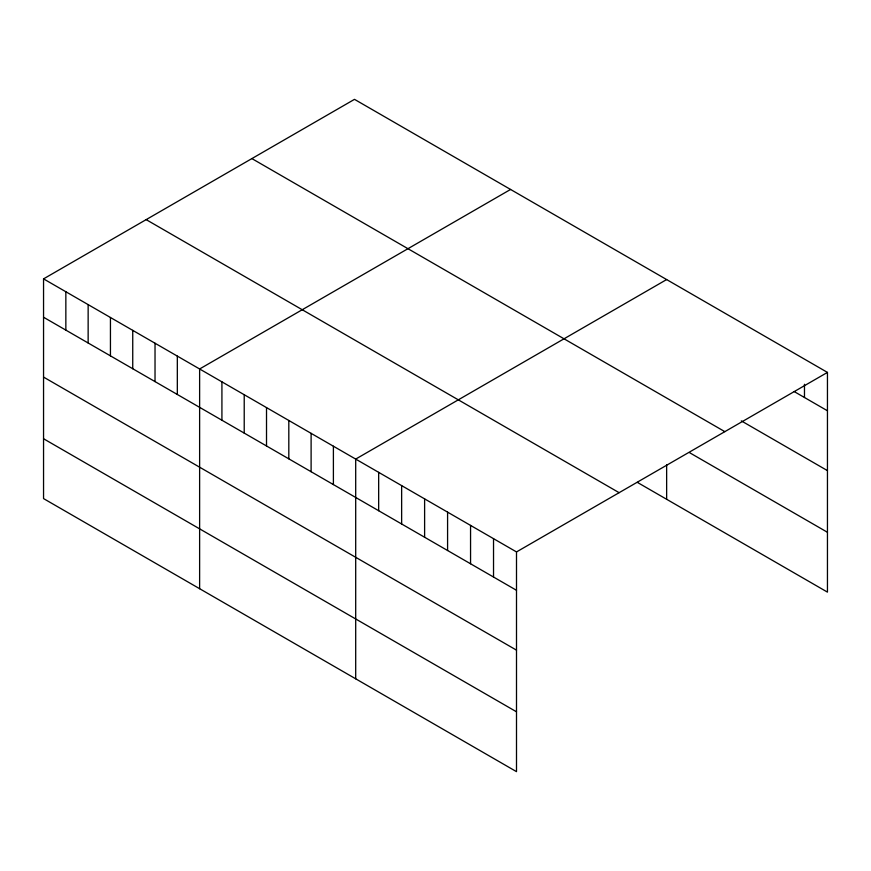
<?xml version="1.0" encoding="UTF-8"?>
<svg xmlns="http://www.w3.org/2000/svg" width="871" height="871" viewBox="0 0 871 871"><rect width="100%" height="100%" fill="white"/><g stroke="black" fill="none" stroke-linecap="round" stroke-linejoin="round"><path stroke-width="1.31" d="M43.55 278.872L516.503 551.931L516.503 771.652L43.55 498.593L43.55 278.872L354.497 99.348L827.45 372.407L827.45 592.128L637.311 482.349M510.569 189.453L199.622 368.977L199.622 588.709M666.642 279.558L355.695 459.082L355.695 678.814M516.503 551.931L827.45 372.407M794.145 391.536L827.45 410.774M741.308 420.878L827.45 470.623M251.882 158.587L724.835 431.646M689.614 452.702L827.45 532.279M146.165 219.623L619.118 492.681M43.55 317.24L516.503 590.298M43.55 377.089L516.503 650.147M43.55 438.744L516.503 711.803M804.477 384.274L804.477 397.503M666.642 464.711L666.642 499.29M493.53 538.659L493.53 577.027M470.558 525.398L470.558 563.766M447.585 512.137L447.585 550.505M424.613 498.876L424.613 537.244M401.64 485.615L401.64 523.983M378.667 472.354L378.667 510.722M333.397 446.213L333.397 484.581M311.11 433.344L311.11 471.712M288.813 420.464L288.813 458.832M266.515 407.595L266.515 445.963M244.218 394.726L244.218 433.094M221.92 381.846L221.92 420.214M177.325 356.108L177.325 394.476M155.027 343.228L155.027 381.596M132.74 330.359L132.74 368.727M110.443 317.49L110.443 355.858M88.145 304.61L88.145 342.978M65.848 291.741L65.848 330.109"/></g></svg>
